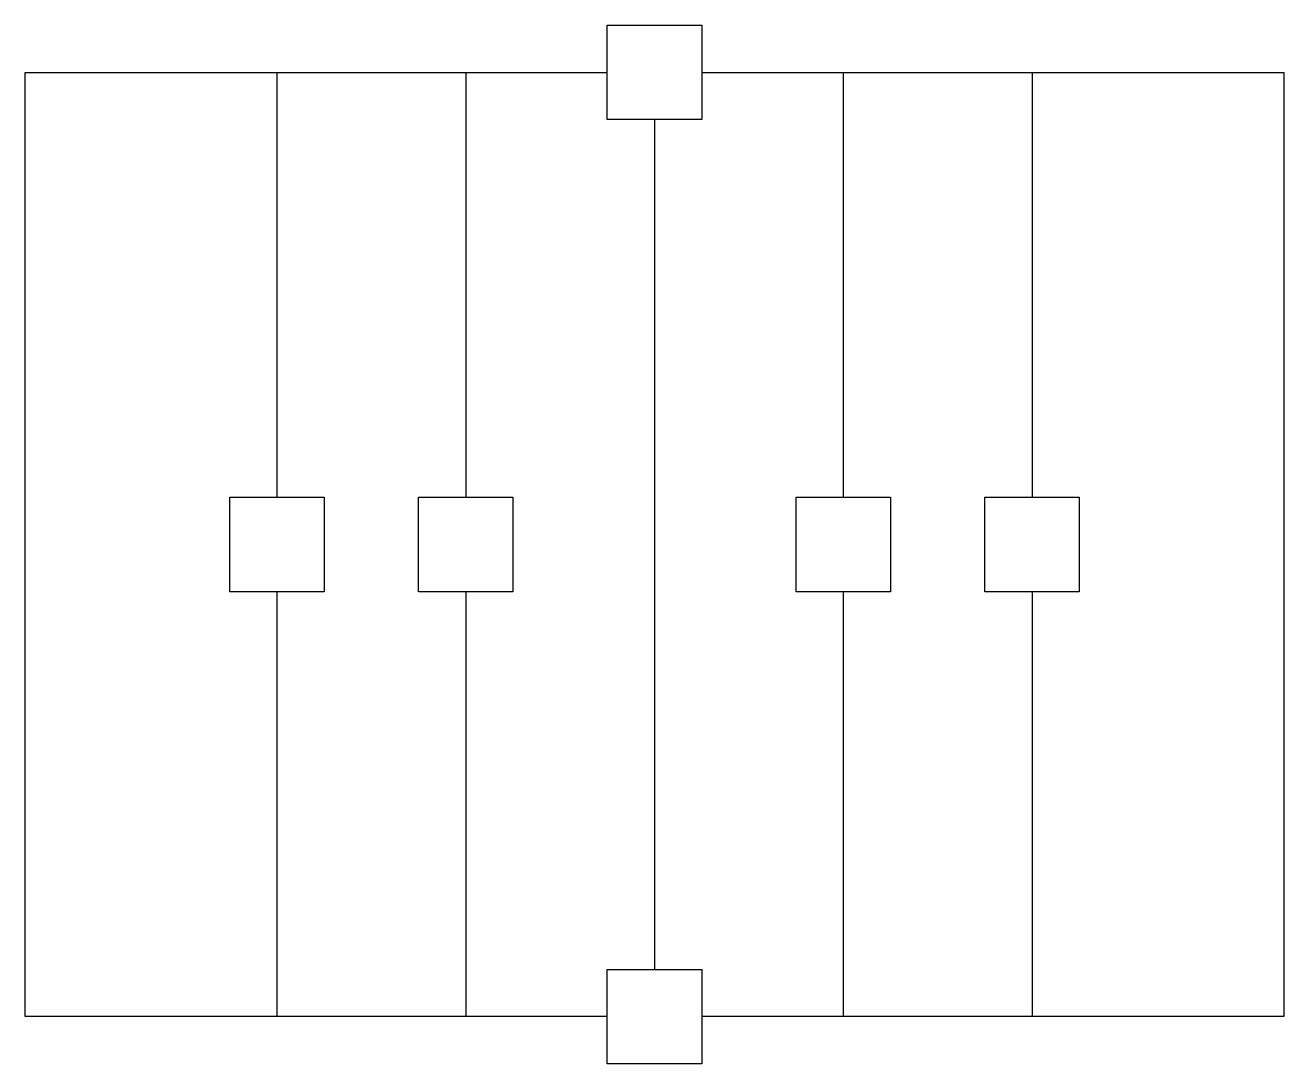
# Model space of a CAD drawing. Header units: millimetres. Extents: x 16.3 to 36.3, y 1.4 to 17.9.
import ezdxf

# ---------------------------------------------------------------- set-up
doc = ezdxf.new("R2010")
doc.units = ezdxf.units.MM
doc.header["$MEASUREMENT"] = 0

msp = doc.modelspace()

# ---------------------------------------------------------------- linework, layer by layer
for p, q in [((20.264, 17.109), (20.264, 10.359)), ((23.264, 17.109), (23.264, 10.359)), ((29.264, 17.109), (29.264, 10.359)), ((32.264, 17.109), (32.264, 10.359)), ((26.264, 16.359), (26.264, 2.859)), ((20.264, 8.859), (20.264, 2.109)), ((23.264, 8.859), (23.264, 2.109)), ((29.264, 8.859), (29.264, 2.109)), ((32.264, 8.859), (32.264, 2.109))]:
    msp.add_line(p, q)
for points in [[(25.514, 17.859), (27.014, 17.859), (27.014, 16.359), (25.514, 16.359)], [(19.514, 10.359), (21.014, 10.359), (21.014, 8.859), (19.514, 8.859)], [(22.514, 10.359), (24.014, 10.359), (24.014, 8.859), (22.514, 8.859)], [(28.514, 10.359), (30.014, 10.359), (30.014, 8.859), (28.514, 8.859)], [(31.514, 10.359), (33.014, 10.359), (33.014, 8.859), (31.514, 8.859)], [(25.514, 2.859), (27.014, 2.859), (27.014, 1.359), (25.514, 1.359)]]:
    msp.add_lwpolyline(points, close=True)
for points in [[(25.514, 2.109), (16.264, 2.109), (16.264, 17.109), (25.514, 17.109)], [(27.014, 17.109), (36.264, 17.109), (36.264, 2.109), (27.014, 2.109)]]:
    msp.add_lwpolyline(points)

doc.saveas('drawing.dxf')
